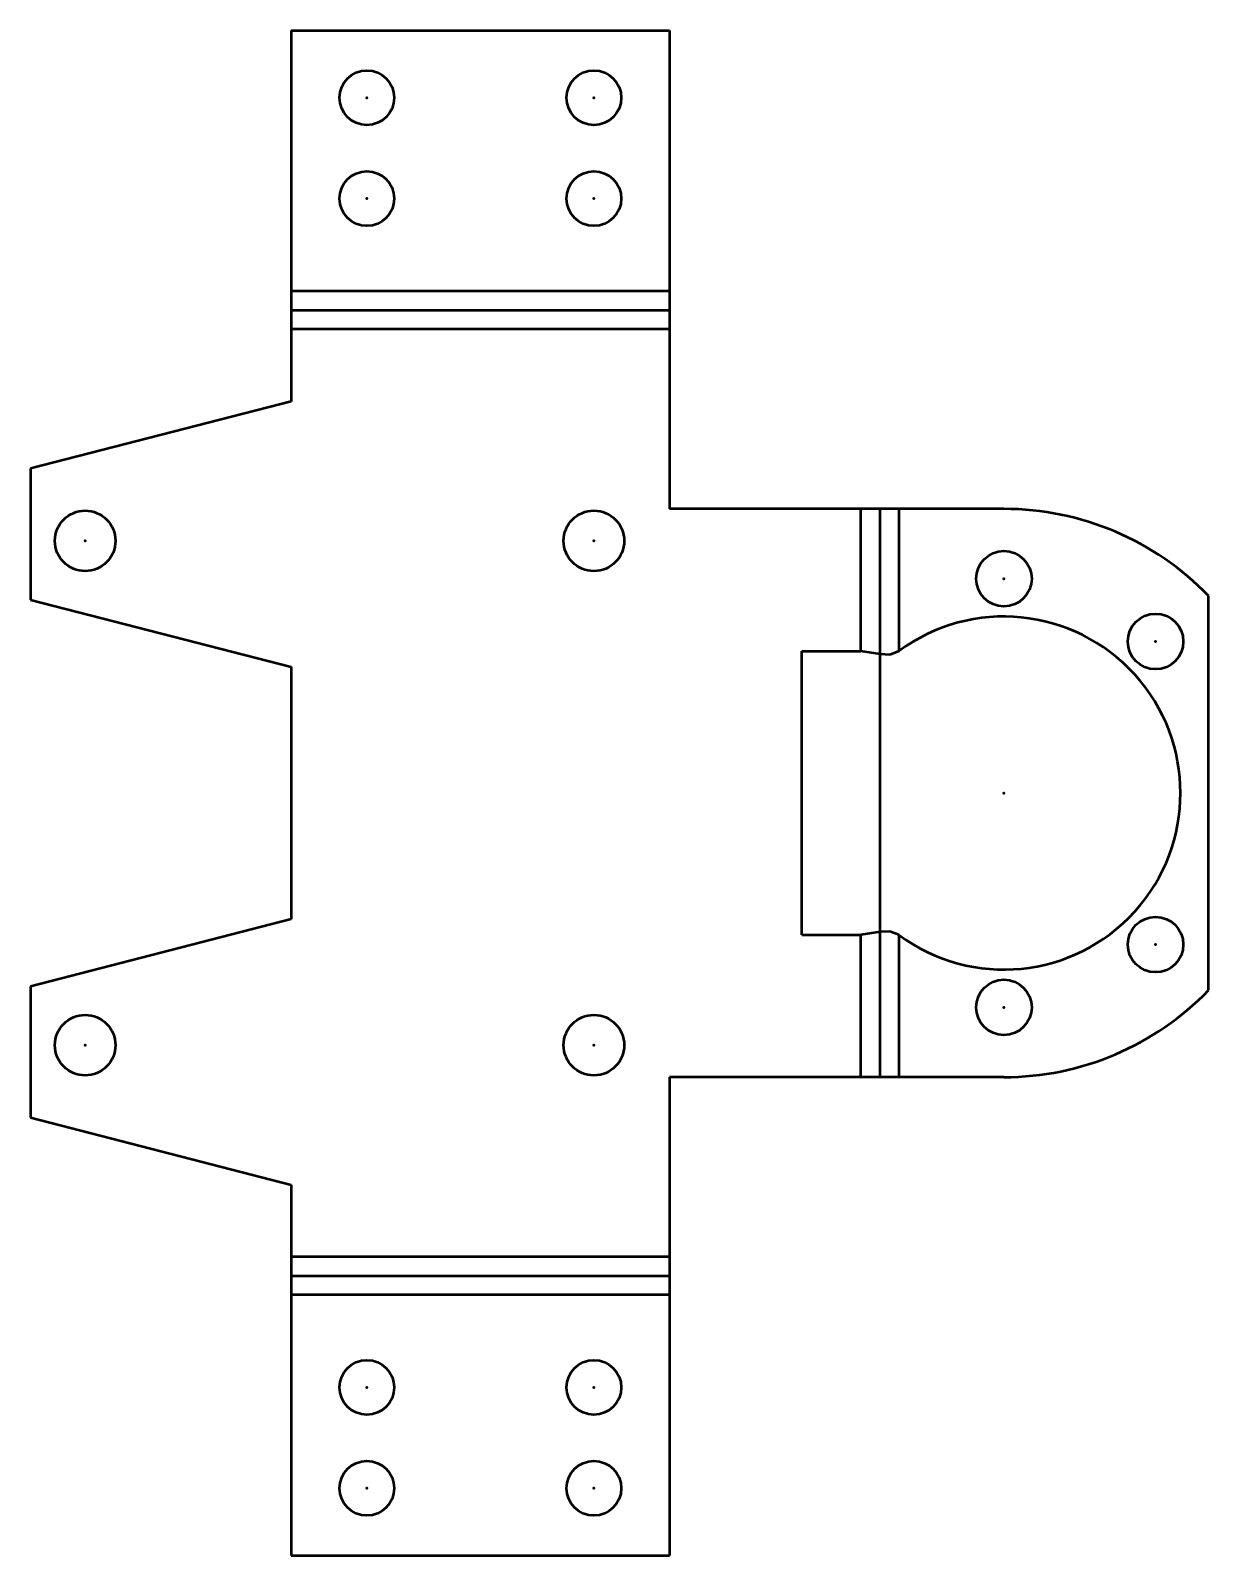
# Model space of a CAD drawing. Header units: millimetres. Extents: x -31 to 109, y 0 to 181.
import ezdxf

# ---------------------------------------------------------------- set-up
doc = ezdxf.new("R2010")
doc.units = ezdxf.units.MM
for name, color, linetype, lineweight in [('IV_ARC_CENTERS', 7, 'Continuous', 50), ('IV_BEND_DOWN', 7, 'Continuous', 50), ('IV_INTERIOR_PROFILES', 7, 'Continuous', 50), ('IV_OUTER_PROFILE', 7, 'Continuous', 50), ('IV_TANGENT', 7, 'Continuous', 50)]:
    doc.layers.add(name, color=color, linetype=linetype, lineweight=lineweight)

msp = doc.modelspace()

# ---------------------------------------------------------------- linework, layer by layer
at = {"layer": 'IV_ARC_CENTERS'}
for p in [(9, 173.45), (36, 173.45), (9, 161.45), (36, 161.45), (-24.5, 120.72), (36, 120.72), (84.76, 116.22), (102.79, 108.75), (84.76, 90.72), (84.76, 90.72), (84.76, 90.72), (102.79, 72.69), (84.76, 65.22), (-24.5, 60.72), (36, 60.72), (9, 20), (36, 20), (9, 8), (36, 8)]:
    msp.add_point(p, dxfattribs=at)
at = {"layer": 'IV_BEND_DOWN'}
for p, q in [((0, 148.19), (45, 148.19)), ((69.99, 124.52), (69.99, 56.92)), ((0, 33.26), (45, 33.26))]:
    msp.add_line(p, q, dxfattribs=at)
at = {"layer": 'IV_INTERIOR_PROFILES'}
for p, q in [((60.73, 73.85), (60.73, 107.6)), ((60.73, 107.6), (67.73, 107.6)), ((70.06, 107.23), (67.73, 107.6)), ((71.2, 107.18), (70.06, 107.23)), ((72.26, 107.6), (71.2, 107.18)), ((60.73, 73.85), (67.73, 73.85)), ((70.06, 74.22), (67.73, 73.85)), ((71.2, 74.26), (70.06, 74.22)), ((72.26, 73.85), (71.2, 74.26))]:
    msp.add_line(p, q, dxfattribs=at)
for centre, radius in [((9, 173.45), 3.25), ((36, 173.45), 3.25), ((9, 161.45), 3.25), ((36, 161.45), 3.25), ((-24.5, 120.72), 3.6), ((36, 120.72), 3.6), ((84.76, 116.22), 3.3), ((102.79, 108.75), 3.3), ((102.79, 72.69), 3.3), ((84.76, 65.22), 3.3), ((-24.5, 60.72), 3.6), ((36, 60.72), 3.6), ((9, 20), 3.25), ((36, 20), 3.25), ((9, 8), 3.25), ((36, 8), 3.25)]:
    msp.add_circle(centre, radius, dxfattribs=at)
msp.add_arc((84.76, 90.72), 21, 233.4719, 126.5281, dxfattribs=at)
at = {"layer": 'IV_OUTER_PROFILE'}
for p, q in [((0, 181.45), (0, 137.32)), ((0, 181.45), (45, 181.45)), ((45, 181.45), (45, 124.52)), ((0, 137.32), (-31, 129.32)), ((-31, 129.32), (-31, 113.72)), ((84.76, 124.52), (45, 124.52)), ((-31, 113.72), (0, 105.72)), ((109.09, 67.26), (109.09, 114.18)), ((0, 105.72), (0, 75.72)), ((0, 75.72), (-31, 67.72)), ((-31, 67.72), (-31, 52.12)), ((45, 56.92), (45, 0)), ((84.76, 56.92), (45, 56.92)), ((-31, 52.12), (0, 44.12)), ((0, 44.12), (0, 0)), ((0, 0), (45, 0))]:
    msp.add_line(p, q, dxfattribs=at)
for start, end in [(43.9566, 90), (270, 316.0434)]:
    msp.add_arc((84.76, 90.72), 33.8, start, end, dxfattribs=at)
at = {"layer": 'IV_TANGENT'}
for p, q in [((45, 150.45), (0, 150.45)), ((45, 145.92), (0, 145.92)), ((67.73, 107.6), (67.73, 124.52)), ((72.26, 124.52), (72.26, 107.6)), ((67.73, 56.92), (67.73, 73.85)), ((72.26, 73.85), (72.26, 56.92)), ((45, 35.52), (0, 35.52)), ((45, 31), (0, 31))]:
    msp.add_line(p, q, dxfattribs=at)

doc.saveas('drawing.dxf')
